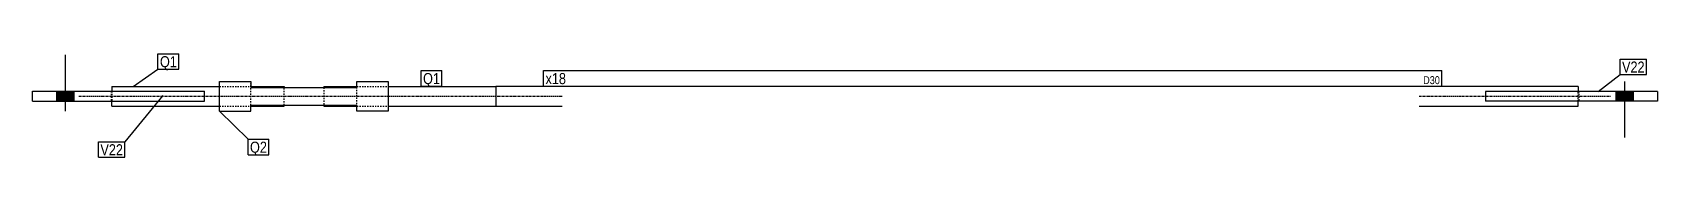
# Model space of a CAD drawing. Header units: millimetres. Extents: x 8 to 11283, y 12 to 422.
# Drawn here: x 8829 to 11283, y 12 to 169 of the extents above.
import ezdxf

# ---------------------------------------------------------------- set-up
doc = ezdxf.new("R2010")
doc.units = ezdxf.units.MM
doc.linetypes.add('DXK_LINE_DOT2', pattern=[3.9198, 1.9599, -1.9599])
doc.linetypes.add('DXK_LINE_DOT3', pattern=[5.9187, 2.979, -0.9799, 0.9799, -0.9799])
doc.layers.add('STÅL', color=7, linetype='Continuous')
doc.layers.add('TEKST', color=7, linetype='Continuous')
doc.styles.add('Arial Narrow', font='ARIALN.TTF', dxfattribs={"height": 0.2})

msp = doc.modelspace()

# ---------------------------------------------------------------- hatches: boundary and pattern name
at = {"layer": 'STÅL', "linetype": 'Continuous'}
for points in [[(8865.8, 96.8), (8891.8, 96.8), (8891.8, 111.8), (8865.8, 111.8)], [(8865.8, 96.8), (8891.8, 96.8), (8891.8, 111.8), (8865.8, 111.8)], [(11246.5, 111.7), (11220.5, 111.7), (11220.5, 96.7), (11246.5, 96.7)], [(11246.5, 111.7), (11220.5, 111.7), (11220.5, 96.7), (11246.5, 96.7)]]:
    msp.add_hatch(color=96, dxfattribs=at).paths.add_polyline_path(points)

# ---------------------------------------------------------------- linework, layer by layer
at = {"layer": 'STÅL', "color": 96, "linetype": 'Continuous'}
for p, q in [((8878.8, 81.8), (8878.8, 166.8)), ((8878.8, 81.8), (8878.8, 166.8)), ((11233.5, 126.7), (11233.5, 41.7)), ((11233.5, 126.7), (11233.5, 41.7)), ((8865.8, 96.8), (8865.8, 111.8)), ((8865.8, 96.8), (8865.8, 111.8)), ((8891.8, 96.8), (8891.8, 111.8)), ((8891.8, 96.8), (8891.8, 111.8)), ((11220.5, 111.7), (11220.5, 96.7)), ((11220.5, 111.7), (11220.5, 96.7)), ((11246.5, 111.7), (11246.5, 96.7)), ((11246.5, 111.7), (11246.5, 96.7))]:
    msp.add_line(p, q, dxfattribs=at)
at = {"layer": 'STÅL', "color": 2, "linetype": 'Continuous'}
for p, q in [((9111.3, 126.7), (9158.8, 126.7)), ((9111.3, 81.7), (9111.3, 126.7)), ((9158.8, 126.7), (9158.8, 117.4)), ((9318.8, 126.7), (9366.3, 126.7)), ((9318.8, 117.4), (9318.8, 126.7)), ((9366.3, 126.7), (9366.3, 81.7)), ((8828.8, 96.8), (8828.8, 111.8)), ((8828.8, 111.8), (9088.8, 111.8)), ((8948.8, 119.2), (9111.3, 119.2)), ((8948.8, 119.2), (8948.8, 111.8)), ((9088.8, 96.8), (9088.8, 111.8)), ((9158.8, 119.2), (9208.8, 119.2)), ((9158.8, 117.4), (9318.8, 117.4)), ((9208.8, 119.2), (9208.8, 117.4)), ((9268.8, 119.2), (9318.8, 119.2)), ((9268.8, 119.2), (9268.8, 117.4)), ((9366.3, 119.2), (9528.8, 119.2)), ((9528.8, 119.2), (9528.8, 96.7)), ((9628.8, 119.2), (9528.8, 119.2)), ((9528.8, 119.2), (9528.8, 89.2)), ((11163.5, 119.2), (10923.5, 119.2)), ((11283.5, 111.7), (11023.5, 111.7)), ((11023.5, 111.7), (11023.5, 96.7)), ((11163.5, 119.2), (11163.5, 111.7)), ((11283.5, 111.7), (11283.5, 96.7)), ((8828.8, 96.8), (9088.8, 96.8)), ((8948.8, 89.2), (8948.8, 96.8)), ((8948.8, 89.2), (9111.3, 89.2)), ((9111.3, 81.7), (9158.8, 81.7)), ((9158.8, 91), (9318.8, 91)), ((9158.8, 81.7), (9158.8, 91)), ((9158.8, 89.2), (9208.8, 89.2)), ((9208.8, 89.2), (9208.8, 91)), ((9268.8, 91), (9268.8, 89.2)), ((9268.8, 89.2), (9318.8, 89.2)), ((9318.8, 81.7), (9318.8, 91)), ((9366.3, 81.7), (9318.8, 81.7)), ((9366.3, 89.2), (9528.8, 89.2)), ((9528.8, 96.7), (9528.8, 89.2)), ((9528.8, 89.2), (9628.8, 89.2)), ((10923.5, 89.2), (11163.5, 89.2)), ((11283.5, 96.7), (11023.5, 96.7)), ((11163.5, 89.2), (11163.5, 96.7))]:
    msp.add_line(p, q, dxfattribs=at)
at = {"layer": 'STÅL', "color": 7, "linetype": 'DXK_LINE_DOT2'}
for p, q in [((9158.8, 91), (9158.8, 123.7)), ((8947.8, 111.8), (8947.8, 96.8)), ((8948.8, 111.8), (8948.8, 96.8)), ((9111.3, 119.2), (9158.8, 119.2)), ((9208.8, 91), (9208.8, 117.4)), ((9268.8, 117.4), (9268.8, 91.2)), ((9318.8, 119.2), (9366.3, 119.2)), ((9318.8, 84.7), (9318.8, 117.4)), ((11163.5, 96.7), (11163.5, 111.7)), ((11164.5, 111.7), (11164.5, 96.7)), ((9111.3, 89.2), (9158.8, 89.2)), ((9268.8, 91.2), (9268.8, 91)), ((9318.8, 89.2), (9366.3, 89.2))]:
    msp.add_line(p, q, dxfattribs=at)
at = {"layer": 'STÅL', "color": 7, "linetype": 'DXK_LINE_DOT3'}
for p, q in [((8898.8, 104.2), (9061.3, 104.2)), ((9061.3, 104.2), (9218.8, 104.2)), ((9218.8, 104.2), (9578.8, 104.2)), ((9578.8, 104.2), (9628.8, 104.2)), ((10923.5, 104.2), (11213.5, 104.2))]:
    msp.add_line(p, q, dxfattribs=at)

# ---------------------------------------------------------------- wipeouts: each hides what was drawn before it
at = {"color": 0}
for points in [[(9047, 148.2), (9047, 165.7), (9021.4, 165.7), (9021.4, 148.2)], [(11264, 140.1), (11264, 157.6), (11229.9, 157.6), (11229.9, 140.1)], [(8965.5, 15), (8965.5, 32.5), (8931.4, 32.5), (8931.4, 15)], [(9183, 18.9), (9183, 36.4), (9157.4, 36.4), (9157.4, 18.9)]]:
    msp.add_wipeout(points, dxfattribs=at).dxf.layer = 'TEKST'

# ---------------------------------------------------------------- next in the draw order: wipeouts: each hides what was drawn before it
for points in [[(9047, 148.2), (9047, 165.7), (9021.4, 165.7), (9021.4, 148.2)], [(11264, 140.1), (11264, 157.6), (11229.9, 157.6), (11229.9, 140.1)], [(9444.4, 122.7), (9444.4, 140.2), (9418.8, 140.2), (9418.8, 122.7)], [(10924.4, 122.7), (10924.4, 140.2), (9603.8, 140.2), (9603.8, 122.7)], [(8965.5, 15), (8965.5, 32.5), (8931.4, 32.5), (8931.4, 15)], [(9183, 18.9), (9183, 36.4), (9157.4, 36.4), (9157.4, 18.9)]]:
    msp.add_wipeout(points, dxfattribs=at).dxf.layer = 'TEKST'

# ---------------------------------------------------------------- next in the draw order: linework, layer by layer
at = {"layer": 'TEKST', "color": 7, "linetype": 'Continuous'}
for p, q in [((9018.4, 168.7), (9050, 168.7)), ((9018.4, 145.2), (9018.4, 168.7)), ((9050, 145.2), (9050, 168.7)), ((11226.9, 160.6), (11267, 160.6)), ((11226.9, 137.1), (11226.9, 160.6)), ((11267, 137.1), (11267, 160.6)), ((8980.8, 119.2), (9018.4, 145.2)), ((9018.4, 145.2), (9050, 145.2)), ((11194, 111.7), (11226.9, 137.1)), ((11226.9, 137.1), (11267, 137.1)), ((9025.6, 105.3), (8968.5, 35.5)), ((9111.3, 81.7), (9154.4, 39.4)), ((8928.4, 35.5), (8968.5, 35.5)), ((8928.4, 12), (8928.4, 35.5)), ((8968.5, 12), (8968.5, 35.5)), ((9154.4, 39.4), (9186, 39.4)), ((9154.4, 15.9), (9154.4, 39.4)), ((9186, 15.9), (9186, 39.4)), ((8928.4, 12), (8968.5, 12)), ((9154.4, 15.9), (9186, 15.9))]:
    msp.add_line(p, q, dxfattribs=at)

# ---------------------------------------------------------------- next in the draw order: texts
at = {"layer": 'TEKST', "color": 3, "style": 'Arial Narrow'}
for s, p in [('Q1', (9021.4, 148.2)), ('V22', (11229.9, 140.1)), ('V22', (8931.4, 15)), ('Q2', (9157.4, 18.9))]:
    msp.add_text(s, height=16.7, dxfattribs=at).set_placement(p)

# ---------------------------------------------------------------- next in the draw order: wipeouts: each hides what was drawn before it
at = {"color": 0}
for points in [[(9444.4, 122.7), (9444.4, 140.2), (9418.8, 140.2), (9418.8, 122.7)], [(10924.4, 122.7), (10924.4, 140.2), (9603.8, 140.2), (9603.8, 122.7)]]:
    msp.add_wipeout(points, dxfattribs=at).dxf.layer = 'TEKST'

# ---------------------------------------------------------------- next in the draw order: linework, layer by layer
at = {"layer": 'TEKST', "color": 7, "linetype": 'Continuous'}
for p, q in [((9415.8, 143.2), (9447.4, 143.2)), ((9415.8, 119.7), (9415.8, 143.2)), ((9447.4, 119.7), (9447.4, 143.2)), ((9600.8, 119.7), (9600.8, 143.2)), ((9415.8, 119.7), (9447.4, 119.7))]:
    msp.add_line(p, q, dxfattribs=at)

# ---------------------------------------------------------------- next in the draw order: texts
at = {"layer": 'TEKST', "color": 3, "style": 'Arial Narrow'}
for s, p in [('Q1', (9418.8, 122.7)), ('x18', (9603.8, 122.7))]:
    msp.add_text(s, height=16.7, dxfattribs=at).set_placement(p)

# ---------------------------------------------------------------- next in the draw order: wipeouts: each hides what was drawn before it
at = {"color": 0}
msp.add_wipeout([(10954.8, 122.7), (10954.8, 135.2), (10929.6, 135.2), (10929.6, 122.7)], dxfattribs=at).dxf.layer = 'TEKST'

# ---------------------------------------------------------------- next in the draw order: wipeouts: each hides what was drawn before it
msp.add_wipeout([(10954.8, 122.7), (10954.8, 135.2), (10929.6, 135.2), (10929.6, 122.7)], dxfattribs=at).dxf.layer = 'TEKST'

# ---------------------------------------------------------------- next in the draw order: linework, layer by layer
at = {"layer": 'TEKST', "color": 7, "linetype": 'Continuous'}
for p, q in [((9600.8, 143.2), (10957.8, 143.2)), ((10957.8, 119.7), (10957.8, 143.2)), ((9600.8, 119.7), (10957.8, 119.7))]:
    msp.add_line(p, q, dxfattribs=at)

# ---------------------------------------------------------------- next in the draw order: texts
at = {"layer": 'TEKST', "color": 3, "style": 'Arial Narrow'}
msp.add_text('D30', height=11.93, dxfattribs=at).set_placement((10929.6, 122.7))

doc.saveas('drawing.dxf')
